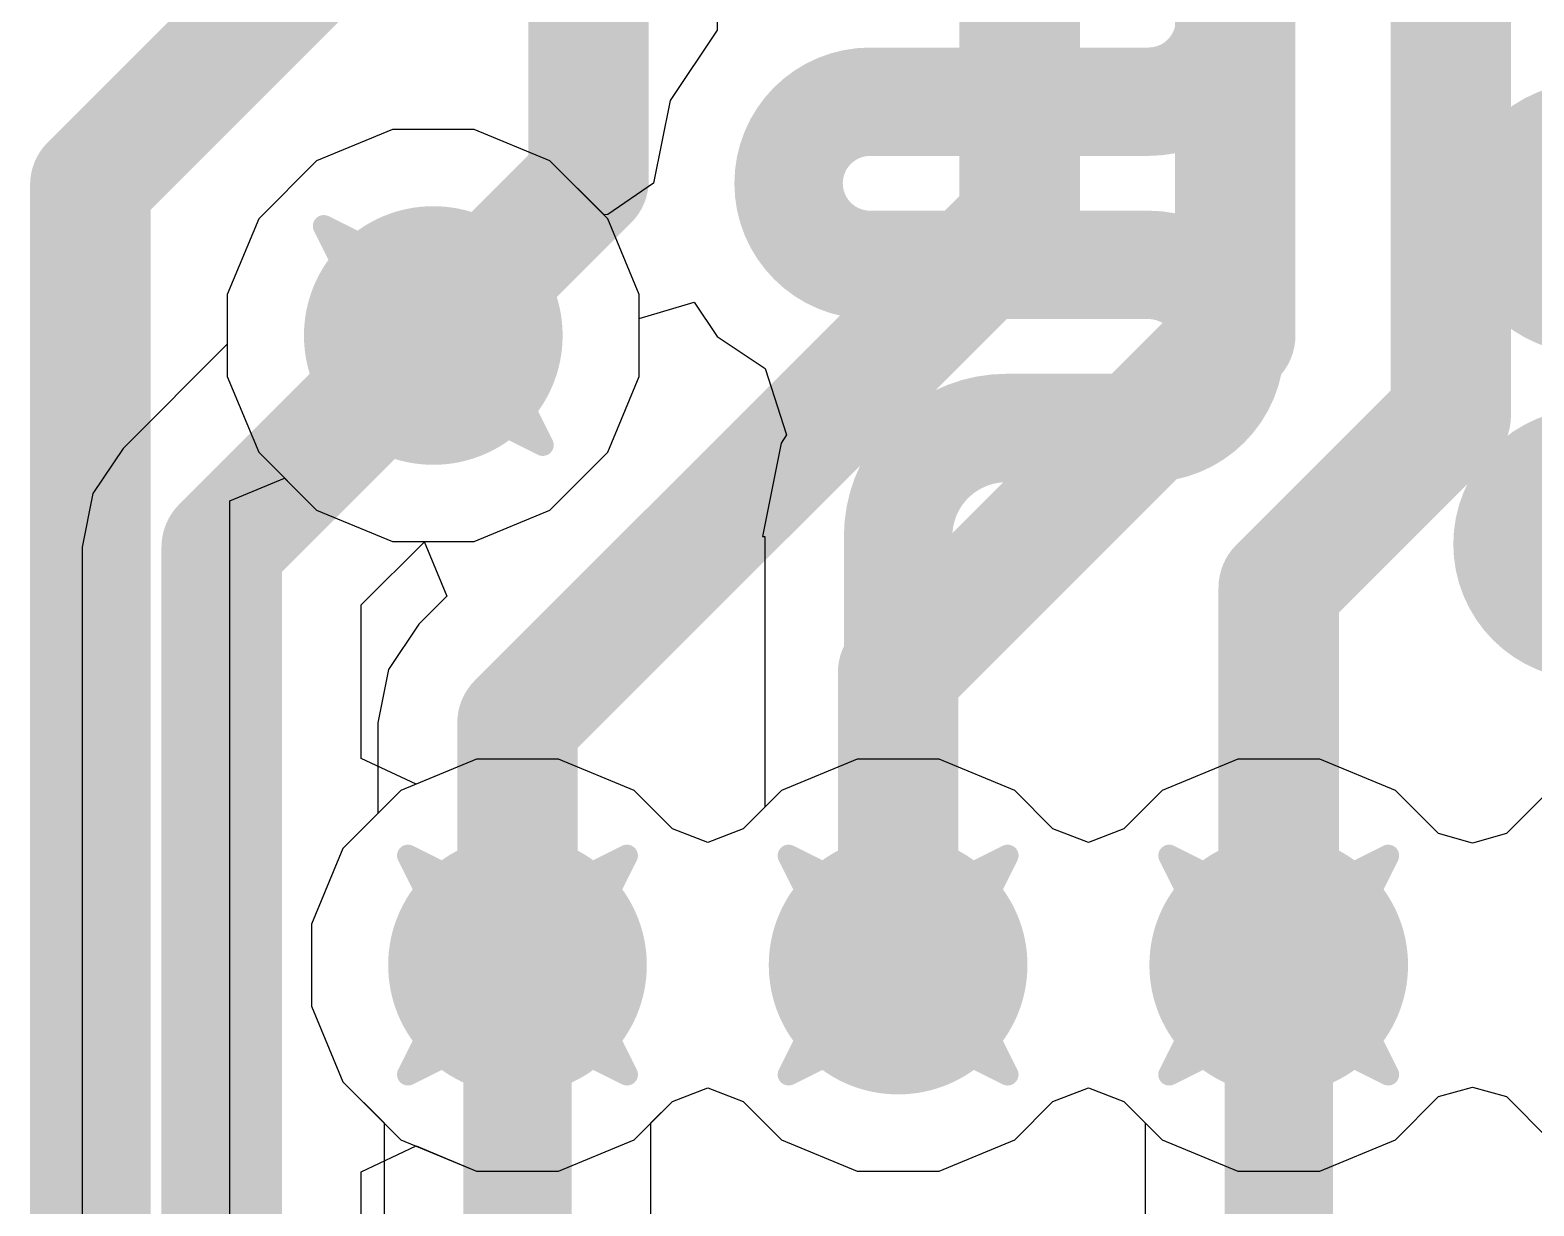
# Model space of a CAD drawing. Header units: inches. Extents: x -3 to 488, y -11 to 93.
# Drawn here: x 74.432 to 77.92, y 28.946 to 31.674 of the extents above; entities that cross this region are included whole.
import ezdxf

# ---------------------------------------------------------------- set-up
doc = ezdxf.new("R2010")
doc.units = ezdxf.units.IN
for name, color, linetype in [('Bottom Layer', 5, 'Continuous'), ('Drill Drawing', 1, 'Continuous'), ('Layer 1', 16, 'Continuous'), ('Layer 2', 76, 'Continuous'), ('Top Layer', 1, 'Continuous'), ('Via Holes', 16, 'Continuous')]:
    doc.layers.add(name, color=color, linetype=linetype)

msp = doc.modelspace()

# ---------------------------------------------------------------- hatches: boundary and pattern name
at = {"layer": 'Bottom Layer'}
h = msp.add_hatch(color=5, dxfattribs=at)
edge = h.paths.add_edge_path()
edge.add_arc((75.3674, 30.9653), 0.3, 0, 360)
h = msp.add_hatch(color=5, dxfattribs=at)
edge = h.paths.add_edge_path()
edge.add_arc((75.5627, 29.5045), 0.3, 0, 360)
h = msp.add_hatch(color=5, dxfattribs=at)
edge = h.paths.add_edge_path()
edge.add_arc((76.4456, 29.5045), 0.3, 0, 360)
h = msp.add_hatch(color=5, dxfattribs=at)
edge = h.paths.add_edge_path()
edge.add_arc((77.3285, 29.5045), 0.3, 0, 360)
at = {"layer": 'Layer 1'}
h = msp.add_hatch(color=16, dxfattribs=at)
edge = h.paths.add_edge_path()
edge.add_arc((75.3674, 30.9653), 0.3, 0, 360)
h = msp.add_hatch(color=16, dxfattribs=at)
edge = h.paths.add_edge_path()
edge.add_arc((75.5627, 29.5045), 0.3, 0, 360)
h = msp.add_hatch(color=16, dxfattribs=at)
edge = h.paths.add_edge_path()
edge.add_arc((76.4456, 29.5045), 0.3, 0, 360)
h = msp.add_hatch(color=16, dxfattribs=at)
edge = h.paths.add_edge_path()
edge.add_arc((77.3285, 29.5045), 0.3, 0, 360)
at = {"layer": 'Layer 2'}
h = msp.add_hatch(color=76, dxfattribs=at)
edge = h.paths.add_edge_path()
edge.add_arc((75.3674, 30.9653), 0.3, 0, 360)
h = msp.add_hatch(color=76, dxfattribs=at)
edge = h.paths.add_edge_path()
edge.add_arc((75.5627, 29.5045), 0.3, 0, 360)
h = msp.add_hatch(color=76, dxfattribs=at)
edge = h.paths.add_edge_path()
edge.add_arc((76.4456, 29.5045), 0.3, 0, 360)
h = msp.add_hatch(color=76, dxfattribs=at)
edge = h.paths.add_edge_path()
edge.add_arc((77.3285, 29.5045), 0.3, 0, 360)
at = {"layer": 'Top Layer'}
h = msp.add_hatch(color=1, dxfattribs=at)
edge = h.paths.add_edge_path()
edge.add_arc((75.3674, 30.9653), 0.3, 0, 360)
h = msp.add_hatch(color=1, dxfattribs=at)
edge = h.paths.add_edge_path()
edge.add_arc((75.5627, 29.5045), 0.3, 0, 360)
h = msp.add_hatch(color=1, dxfattribs=at)
edge = h.paths.add_edge_path()
edge.add_arc((76.4456, 29.5045), 0.3, 0, 360)
h = msp.add_hatch(color=1, dxfattribs=at)
edge = h.paths.add_edge_path()
edge.add_arc((77.3285, 29.5045), 0.3, 0, 360)
at = {"layer": 'Via Holes'}
h = msp.add_hatch(color=7, dxfattribs=at)
edge = h.paths.add_edge_path()
edge.add_arc((75.3674, 30.9653), 0.15, 0, 360)
h = msp.add_hatch(color=7, dxfattribs=at)
edge = h.paths.add_edge_path()
edge.add_arc((75.5627, 29.5045), 0.15, 0, 360)
h = msp.add_hatch(color=7, dxfattribs=at)
edge = h.paths.add_edge_path()
edge.add_arc((76.4456, 29.5045), 0.15, 0, 360)
h = msp.add_hatch(color=7, dxfattribs=at)
edge = h.paths.add_edge_path()
edge.add_arc((77.3285, 29.5045), 0.15, 0, 360)

# ---------------------------------------------------------------- linework, layer by layer
at = {"layer": 'Bottom Layer'}
for p, q in [((75.2724, 31.4431), (75.0968, 31.3704)), ((75.4625, 31.4431), (75.2724, 31.4431)), ((75.6381, 31.3704), (75.4625, 31.4431)), ((75.0968, 31.3704), (74.9624, 31.236)), ((75.7725, 31.236), (75.6381, 31.3704)), ((74.9624, 31.236), (74.8896, 31.0604)), ((75.8452, 31.0604), (75.7725, 31.236)), ((74.8896, 31.0604), (74.8896, 30.9453)), ((75.8452, 30.8703), (75.8452, 31.0604)), ((74.8896, 30.9453), (74.6477, 30.7034)), ((75.7725, 30.6947), (75.8452, 30.8703)), ((74.6477, 30.7034), (74.5775, 30.5984)), ((75.6381, 30.5603), (75.7725, 30.6947)), ((74.5775, 30.5984), (74.5529, 30.4745)), ((75.4625, 30.4875), (75.6381, 30.5603)), ((74.5529, 30.4745), (74.5529, 28.7514)), ((75.2003, 30.3404), (75.3474, 30.4875)), ((75.3474, 30.4875), (75.4625, 30.4875)), ((75.2003, 29.9838), (75.2003, 30.3404)), ((75.3273, 29.9241), (75.2003, 29.9838)), ((75.4676, 29.9823), (75.3273, 29.9241)), ((75.6577, 29.9823), (75.4676, 29.9823)), ((75.8333, 29.9095), (75.6577, 29.9823)), ((76.3505, 29.9823), (76.1749, 29.9095)), ((76.5406, 29.9823), (76.3505, 29.9823)), ((76.7162, 29.9095), (76.5406, 29.9823)), ((77.2335, 29.9823), (77.0579, 29.9095)), ((77.4236, 29.9823), (77.2335, 29.9823)), ((77.5992, 29.9095), (77.4236, 29.9823)), ((75.922, 29.8208), (75.8333, 29.9095)), ((76.1749, 29.9095), (76.0862, 29.8208)), ((76.8049, 29.8208), (76.7162, 29.9095)), ((77.0579, 29.9095), (76.9692, 29.8208)), ((77.6991, 29.8095), (77.5992, 29.9095)), ((77.9568, 29.9095), (77.8568, 29.8095)), ((76.0041, 29.7892), (75.922, 29.8208)), ((76.0862, 29.8208), (76.0041, 29.7892)), ((76.887, 29.7892), (76.8049, 29.8208)), ((76.9692, 29.8208), (76.887, 29.7892)), ((77.778, 29.7875), (77.6991, 29.8095)), ((77.8568, 29.8095), (77.778, 29.7875)), ((75.922, 29.1881), (76.0041, 29.2198)), ((76.0041, 29.2198), (76.0862, 29.1881)), ((76.8049, 29.1881), (76.887, 29.2198)), ((76.887, 29.2198), (76.9692, 29.1881)), ((77.5992, 29.0994), (77.6991, 29.1994)), ((77.6991, 29.1994), (77.778, 29.2214)), ((77.778, 29.2214), (77.8568, 29.1994)), ((77.8568, 29.1994), (77.9568, 29.0994)), ((75.8333, 29.0994), (75.922, 29.1881)), ((76.0862, 29.1881), (76.1749, 29.0994)), ((76.7162, 29.0994), (76.8049, 29.1881)), ((76.9692, 29.1881), (77.0579, 29.0994)), ((75.6577, 29.0267), (75.8333, 29.0994)), ((76.1749, 29.0994), (76.3505, 29.0267)), ((76.5406, 29.0267), (76.7162, 29.0994)), ((77.0579, 29.0994), (77.2335, 29.0267)), ((77.4236, 29.0267), (77.5992, 29.0994)), ((75.2003, 29.0252), (75.3273, 29.0848)), ((75.3273, 29.0848), (75.4676, 29.0267)), ((75.2003, 28.2597), (75.2003, 29.0252)), ((75.4676, 29.0267), (75.6577, 29.0267)), ((76.3505, 29.0267), (76.5406, 29.0267)), ((77.2335, 29.0267), (77.4236, 29.0267))]:
    msp.add_line(p, q, dxfattribs=at)
for points in [[(74.8766, 30.4745, 0.2794, 0.2794, 0), (75.3674, 30.9653, 0.2794, 0.2794, 0)], [(74.8766, 28.7514, 0.2794, 0.2794, 0), (74.8766, 30.4745, 0.2794, 0.2794, 0)]]:
    msp.add_lwpolyline(points, format="xyseb", dxfattribs=at)
for points in [[(75.2976, 30.9653, 0.1397, 0.1397, 1), (75.4373, 30.9653, 0.1397, 0.1397, 1)], [(74.8067, 30.4745, 0.1397, 0.1397, 1), (74.9464, 30.4745, 0.1397, 0.1397, 1)], [(74.8067, 30.4745, 0.1397, 0.1397, 1), (74.9464, 30.4745, 0.1397, 0.1397, 1)]]:
    msp.add_lwpolyline(points, format="xyseb", close=True, dxfattribs=at)
at = {"layer": 'Drill Drawing'}
for points in [[(75.1134, 31.2193, 0.0508, 0.0508, 0), (75.3674, 31.0923, 0.0508, 0.0508, 0)], [(75.1134, 31.2193, 0.0508, 0.0508, 0), (75.2404, 30.9653, 0.0508, 0.0508, 0)], [(75.3674, 31.0923, 0.0508, 0.0508, 0), (75.6214, 31.2193, 0.0508, 0.0508, 0)], [(75.4944, 30.9653, 0.0508, 0.0508, 0), (75.6214, 31.2193, 0.0508, 0.0508, 0)], [(75.1134, 30.7113, 0.0508, 0.0508, 0), (75.2404, 30.9653, 0.0508, 0.0508, 0)], [(75.4944, 30.9653, 0.0508, 0.0508, 0), (75.6214, 30.7113, 0.0508, 0.0508, 0)], [(75.1134, 30.7113, 0.0508, 0.0508, 0), (75.3674, 30.8383, 0.0508, 0.0508, 0)], [(75.3674, 30.8383, 0.0508, 0.0508, 0), (75.6214, 30.7113, 0.0508, 0.0508, 0)], [(75.3087, 29.7585, 0.0508, 0.0508, 0), (75.5627, 29.6315, 0.0508, 0.0508, 0)], [(75.3087, 29.7585, 0.0508, 0.0508, 0), (75.4357, 29.5045, 0.0508, 0.0508, 0)], [(75.5627, 29.6315, 0.0508, 0.0508, 0), (75.8167, 29.7585, 0.0508, 0.0508, 0)], [(75.6897, 29.5045, 0.0508, 0.0508, 0), (75.8167, 29.7585, 0.0508, 0.0508, 0)], [(76.1916, 29.7585, 0.0508, 0.0508, 0), (76.4456, 29.6315, 0.0508, 0.0508, 0)], [(76.1916, 29.7585, 0.0508, 0.0508, 0), (76.3186, 29.5045, 0.0508, 0.0508, 0)], [(76.4456, 29.6315, 0.0508, 0.0508, 0), (76.6996, 29.7585, 0.0508, 0.0508, 0)], [(76.5726, 29.5045, 0.0508, 0.0508, 0), (76.6996, 29.7585, 0.0508, 0.0508, 0)], [(77.0745, 29.7585, 0.0508, 0.0508, 0), (77.3285, 29.6315, 0.0508, 0.0508, 0)], [(77.0745, 29.7585, 0.0508, 0.0508, 0), (77.2015, 29.5045, 0.0508, 0.0508, 0)], [(77.3285, 29.6315, 0.0508, 0.0508, 0), (77.5825, 29.7585, 0.0508, 0.0508, 0)], [(77.4555, 29.5045, 0.0508, 0.0508, 0), (77.5825, 29.7585, 0.0508, 0.0508, 0)], [(75.3087, 29.2505, 0.0508, 0.0508, 0), (75.4357, 29.5045, 0.0508, 0.0508, 0)], [(75.6897, 29.5045, 0.0508, 0.0508, 0), (75.8167, 29.2505, 0.0508, 0.0508, 0)], [(76.1916, 29.2505, 0.0508, 0.0508, 0), (76.3186, 29.5045, 0.0508, 0.0508, 0)], [(76.5726, 29.5045, 0.0508, 0.0508, 0), (76.6996, 29.2505, 0.0508, 0.0508, 0)], [(77.0745, 29.2505, 0.0508, 0.0508, 0), (77.2015, 29.5045, 0.0508, 0.0508, 0)], [(77.4555, 29.5045, 0.0508, 0.0508, 0), (77.5825, 29.2505, 0.0508, 0.0508, 0)], [(75.3087, 29.2505, 0.0508, 0.0508, 0), (75.5627, 29.3775, 0.0508, 0.0508, 0)], [(75.5627, 29.3775, 0.0508, 0.0508, 0), (75.8167, 29.2505, 0.0508, 0.0508, 0)], [(76.1916, 29.2505, 0.0508, 0.0508, 0), (76.4456, 29.3775, 0.0508, 0.0508, 0)], [(76.4456, 29.3775, 0.0508, 0.0508, 0), (76.6996, 29.2505, 0.0508, 0.0508, 0)], [(77.0745, 29.2505, 0.0508, 0.0508, 0), (77.3285, 29.3775, 0.0508, 0.0508, 0)], [(77.3285, 29.3775, 0.0508, 0.0508, 0), (77.5825, 29.2505, 0.0508, 0.0508, 0)]]:
    msp.add_lwpolyline(points, format="xyseb", dxfattribs=at)
for points in [[(75.1007, 31.2193, 0.0254, 0.0254, 1), (75.1261, 31.2193, 0.0254, 0.0254, 1)], [(75.1007, 31.2193, 0.0254, 0.0254, 1), (75.1261, 31.2193, 0.0254, 0.0254, 1)], [(75.6087, 31.2193, 0.0254, 0.0254, 1), (75.6341, 31.2193, 0.0254, 0.0254, 1)], [(75.6087, 31.2193, 0.0254, 0.0254, 1), (75.6341, 31.2193, 0.0254, 0.0254, 1)], [(75.3547, 31.0923, 0.0254, 0.0254, 1), (75.3801, 31.0923, 0.0254, 0.0254, 1)], [(75.3547, 31.0923, 0.0254, 0.0254, 1), (75.3801, 31.0923, 0.0254, 0.0254, 1)], [(75.2277, 30.9653, 0.0254, 0.0254, 1), (75.2531, 30.9653, 0.0254, 0.0254, 1)], [(75.2277, 30.9653, 0.0254, 0.0254, 1), (75.2531, 30.9653, 0.0254, 0.0254, 1)], [(75.4817, 30.9653, 0.0254, 0.0254, 1), (75.5071, 30.9653, 0.0254, 0.0254, 1)], [(75.4817, 30.9653, 0.0254, 0.0254, 1), (75.5071, 30.9653, 0.0254, 0.0254, 1)], [(75.3547, 30.8383, 0.0254, 0.0254, 1), (75.3801, 30.8383, 0.0254, 0.0254, 1)], [(75.3547, 30.8383, 0.0254, 0.0254, 1), (75.3801, 30.8383, 0.0254, 0.0254, 1)], [(75.1007, 30.7113, 0.0254, 0.0254, 1), (75.1261, 30.7113, 0.0254, 0.0254, 1)], [(75.1007, 30.7113, 0.0254, 0.0254, 1), (75.1261, 30.7113, 0.0254, 0.0254, 1)], [(75.6087, 30.7113, 0.0254, 0.0254, 1), (75.6341, 30.7113, 0.0254, 0.0254, 1)], [(75.6087, 30.7113, 0.0254, 0.0254, 1), (75.6341, 30.7113, 0.0254, 0.0254, 1)], [(75.296, 29.7585, 0.0254, 0.0254, 1), (75.3214, 29.7585, 0.0254, 0.0254, 1)], [(75.296, 29.7585, 0.0254, 0.0254, 1), (75.3214, 29.7585, 0.0254, 0.0254, 1)], [(75.804, 29.7585, 0.0254, 0.0254, 1), (75.8294, 29.7585, 0.0254, 0.0254, 1)], [(75.804, 29.7585, 0.0254, 0.0254, 1), (75.8294, 29.7585, 0.0254, 0.0254, 1)], [(76.1789, 29.7585, 0.0254, 0.0254, 1), (76.2043, 29.7585, 0.0254, 0.0254, 1)], [(76.1789, 29.7585, 0.0254, 0.0254, 1), (76.2043, 29.7585, 0.0254, 0.0254, 1)], [(76.6869, 29.7585, 0.0254, 0.0254, 1), (76.7123, 29.7585, 0.0254, 0.0254, 1)], [(76.6869, 29.7585, 0.0254, 0.0254, 1), (76.7123, 29.7585, 0.0254, 0.0254, 1)], [(77.0618, 29.7585, 0.0254, 0.0254, 1), (77.0872, 29.7585, 0.0254, 0.0254, 1)], [(77.0618, 29.7585, 0.0254, 0.0254, 1), (77.0872, 29.7585, 0.0254, 0.0254, 1)], [(77.5698, 29.7585, 0.0254, 0.0254, 1), (77.5952, 29.7585, 0.0254, 0.0254, 1)], [(77.5698, 29.7585, 0.0254, 0.0254, 1), (77.5952, 29.7585, 0.0254, 0.0254, 1)], [(75.55, 29.6315, 0.0254, 0.0254, 1), (75.5754, 29.6315, 0.0254, 0.0254, 1)], [(75.55, 29.6315, 0.0254, 0.0254, 1), (75.5754, 29.6315, 0.0254, 0.0254, 1)], [(76.4329, 29.6315, 0.0254, 0.0254, 1), (76.4583, 29.6315, 0.0254, 0.0254, 1)], [(76.4329, 29.6315, 0.0254, 0.0254, 1), (76.4583, 29.6315, 0.0254, 0.0254, 1)], [(77.3158, 29.6315, 0.0254, 0.0254, 1), (77.3412, 29.6315, 0.0254, 0.0254, 1)], [(77.3158, 29.6315, 0.0254, 0.0254, 1), (77.3412, 29.6315, 0.0254, 0.0254, 1)], [(75.423, 29.5045, 0.0254, 0.0254, 1), (75.4484, 29.5045, 0.0254, 0.0254, 1)], [(75.423, 29.5045, 0.0254, 0.0254, 1), (75.4484, 29.5045, 0.0254, 0.0254, 1)], [(75.677, 29.5045, 0.0254, 0.0254, 1), (75.7024, 29.5045, 0.0254, 0.0254, 1)], [(75.677, 29.5045, 0.0254, 0.0254, 1), (75.7024, 29.5045, 0.0254, 0.0254, 1)], [(76.3059, 29.5045, 0.0254, 0.0254, 1), (76.3313, 29.5045, 0.0254, 0.0254, 1)], [(76.3059, 29.5045, 0.0254, 0.0254, 1), (76.3313, 29.5045, 0.0254, 0.0254, 1)], [(76.5599, 29.5045, 0.0254, 0.0254, 1), (76.5853, 29.5045, 0.0254, 0.0254, 1)], [(76.5599, 29.5045, 0.0254, 0.0254, 1), (76.5853, 29.5045, 0.0254, 0.0254, 1)], [(77.1888, 29.5045, 0.0254, 0.0254, 1), (77.2142, 29.5045, 0.0254, 0.0254, 1)], [(77.1888, 29.5045, 0.0254, 0.0254, 1), (77.2142, 29.5045, 0.0254, 0.0254, 1)], [(77.4428, 29.5045, 0.0254, 0.0254, 1), (77.4682, 29.5045, 0.0254, 0.0254, 1)], [(77.4428, 29.5045, 0.0254, 0.0254, 1), (77.4682, 29.5045, 0.0254, 0.0254, 1)], [(75.55, 29.3775, 0.0254, 0.0254, 1), (75.5754, 29.3775, 0.0254, 0.0254, 1)], [(75.55, 29.3775, 0.0254, 0.0254, 1), (75.5754, 29.3775, 0.0254, 0.0254, 1)], [(76.4329, 29.3775, 0.0254, 0.0254, 1), (76.4583, 29.3775, 0.0254, 0.0254, 1)], [(76.4329, 29.3775, 0.0254, 0.0254, 1), (76.4583, 29.3775, 0.0254, 0.0254, 1)], [(77.3158, 29.3775, 0.0254, 0.0254, 1), (77.3412, 29.3775, 0.0254, 0.0254, 1)], [(77.3158, 29.3775, 0.0254, 0.0254, 1), (77.3412, 29.3775, 0.0254, 0.0254, 1)], [(75.296, 29.2505, 0.0254, 0.0254, 1), (75.3214, 29.2505, 0.0254, 0.0254, 1)], [(75.296, 29.2505, 0.0254, 0.0254, 1), (75.3214, 29.2505, 0.0254, 0.0254, 1)], [(75.804, 29.2505, 0.0254, 0.0254, 1), (75.8294, 29.2505, 0.0254, 0.0254, 1)], [(75.804, 29.2505, 0.0254, 0.0254, 1), (75.8294, 29.2505, 0.0254, 0.0254, 1)], [(76.1789, 29.2505, 0.0254, 0.0254, 1), (76.2043, 29.2505, 0.0254, 0.0254, 1)], [(76.1789, 29.2505, 0.0254, 0.0254, 1), (76.2043, 29.2505, 0.0254, 0.0254, 1)], [(76.6869, 29.2505, 0.0254, 0.0254, 1), (76.7123, 29.2505, 0.0254, 0.0254, 1)], [(76.6869, 29.2505, 0.0254, 0.0254, 1), (76.7123, 29.2505, 0.0254, 0.0254, 1)], [(77.0618, 29.2505, 0.0254, 0.0254, 1), (77.0872, 29.2505, 0.0254, 0.0254, 1)], [(77.0618, 29.2505, 0.0254, 0.0254, 1), (77.0872, 29.2505, 0.0254, 0.0254, 1)], [(77.5698, 29.2505, 0.0254, 0.0254, 1), (77.5952, 29.2505, 0.0254, 0.0254, 1)], [(77.5698, 29.2505, 0.0254, 0.0254, 1), (77.5952, 29.2505, 0.0254, 0.0254, 1)]]:
    msp.add_lwpolyline(points, format="xyseb", close=True, dxfattribs=at)
at = {"layer": 'Layer 1'}
for p, q in [((76.0256, 31.7201), (76.0256, 31.6737)), ((76.0256, 31.6737), (75.9166, 31.5107)), ((75.9166, 31.5107), (75.8784, 31.3184)), ((75.2724, 31.4431), (75.0968, 31.3704)), ((75.4625, 31.4431), (75.2724, 31.4431)), ((75.6381, 31.3704), (75.4625, 31.4431)), ((75.0968, 31.3704), (74.9624, 31.236)), ((75.7635, 31.2449), (75.6381, 31.3704)), ((75.8784, 31.3184), (75.7726, 31.2458)), ((74.9624, 31.236), (74.8896, 31.0604)), ((75.7726, 31.2458), (75.7635, 31.2449)), ((74.8896, 31.0604), (74.8896, 30.8703)), ((75.8452, 31.0045), (75.9722, 31.043)), ((75.9722, 31.043), (76.0256, 30.9632)), ((75.8452, 30.8703), (75.8452, 31.0045)), ((76.0256, 30.9632), (76.137, 30.8887)), ((76.137, 30.8887), (76.187, 30.7349)), ((74.8896, 30.8703), (74.9624, 30.6947)), ((75.7725, 30.6947), (75.8452, 30.8703)), ((76.187, 30.7349), (76.1743, 30.7158)), ((76.1743, 30.7158), (76.1312, 30.4993)), ((74.9624, 30.6947), (75.0968, 30.5603)), ((75.6381, 30.5603), (75.7725, 30.6947)), ((75.0968, 30.5603), (75.2724, 30.4875)), ((75.4625, 30.4875), (75.6381, 30.5603)), ((76.1312, 30.4993), (76.1361, 30.4993)), ((76.1361, 30.4993), (76.1361, 29.8707)), ((75.2724, 30.4875), (75.4625, 30.4875)), ((75.4676, 29.9823), (75.292, 29.9095)), ((75.6577, 29.9823), (75.4676, 29.9823)), ((75.8333, 29.9095), (75.6577, 29.9823)), ((75.292, 29.9095), (75.1576, 29.7751)), ((75.922, 29.8208), (75.8333, 29.9095)), ((76.1361, 29.8707), (76.0862, 29.8208)), ((76.0041, 29.7892), (75.922, 29.8208)), ((76.0862, 29.8208), (76.0041, 29.7892)), ((75.1576, 29.7751), (75.0849, 29.5995)), ((75.0849, 29.5995), (75.0849, 29.4094)), ((75.0849, 29.4094), (75.1576, 29.2338)), ((75.1576, 29.2338), (75.292, 29.0994)), ((75.922, 29.1881), (76.0041, 29.2198)), ((76.0041, 29.2198), (76.0862, 29.1881)), ((76.8049, 29.1881), (76.887, 29.2198)), ((76.887, 29.2198), (76.9692, 29.1881)), ((75.8333, 29.0994), (75.922, 29.1881)), ((76.0862, 29.1881), (76.1749, 29.0994)), ((76.7162, 29.0994), (76.8049, 29.1881)), ((76.9692, 29.1881), (77.019, 29.1382)), ((77.019, 29.1382), (77.019, 28.8252)), ((75.292, 29.0994), (75.4676, 29.0267)), ((75.6577, 29.0267), (75.8333, 29.0994)), ((76.1749, 29.0994), (76.3505, 29.0267)), ((76.5406, 29.0267), (76.7162, 29.0994)), ((75.4676, 29.0267), (75.6577, 29.0267)), ((76.3505, 29.0267), (76.5406, 29.0267))]:
    msp.add_line(p, q, dxfattribs=at)
for points in [[(77.0262, 31.8861, 0.2515, 0.2515, -1), (77.0262, 31.5077, 0.2515, 0.2515, 0)], [(76.3808, 31.1292, 0.2515, 0.2515, -1), (76.3808, 31.5077, 0.2515, 0.2515, 0)], [(76.3808, 31.5077, 0.2515, 0.2515, 0), (77.0262, 31.5077, 0.2515, 0.2515, 0)], [(78.0484, 31.049, 0.2515, 0.2515, -1), (78.0484, 31.4275, 0.2515, 0.2515, 0)], [(76.3808, 31.1292, 0.2515, 0.2515, 0), (77.0262, 31.1292, 0.2515, 0.2515, 0)], [(77.0262, 31.1292, 0.2515, 0.2515, -1), (77.0262, 30.7507, 0.2515, 0.2515, 0)], [(76.4456, 30.4993, 0.2515, 0.2515, -0.414214), (76.697, 30.7507, 0.2515, 0.2515, 0)], [(76.697, 30.7507, 0.2515, 0.2515, 0), (77.0262, 30.7507, 0.2515, 0.2515, 0)], [(78.0484, 30.2921, 0.2515, 0.2515, -1), (78.0484, 30.6705, 0.2515, 0.2515, 0)], [(76.4456, 29.9951, 0.2515, 0.2515, 0), (76.4456, 30.4993, 0.2515, 0.2515, 0)], [(76.4456, 29.5045, 0.2515, 0.2515, 0), (76.4456, 29.9951, 0.2515, 0.2515, 0)], [(77.3285, 29.2299, 0.2515, 0.2515, 0), (77.3285, 29.5045, 0.2515, 0.2515, 0)], [(77.3285, 28.7672, 0.2515, 0.2515, 0), (77.3285, 29.2299, 0.2515, 0.2515, 0)]]:
    msp.add_lwpolyline(points, format="xyseb", dxfattribs=at)
for points in [[(76.3179, 31.5077, 0.1257, 0.1257, 1), (76.4437, 31.5077, 0.1257, 0.1257, 1)], [(76.3179, 31.5077, 0.1257, 0.1257, 1), (76.4437, 31.5077, 0.1257, 0.1257, 1)], [(76.9633, 31.5077, 0.1257, 0.1257, 1), (77.089, 31.5077, 0.1257, 0.1257, 1)], [(76.9633, 31.5077, 0.1257, 0.1257, 1), (77.089, 31.5077, 0.1257, 0.1257, 1)], [(76.3179, 31.1292, 0.1257, 0.1257, 1), (76.4437, 31.1292, 0.1257, 0.1257, 1)], [(76.3179, 31.1292, 0.1257, 0.1257, 1), (76.4437, 31.1292, 0.1257, 0.1257, 1)], [(76.9633, 31.1292, 0.1257, 0.1257, 1), (77.089, 31.1292, 0.1257, 0.1257, 1)], [(76.9633, 31.1292, 0.1257, 0.1257, 1), (77.089, 31.1292, 0.1257, 0.1257, 1)], [(76.6342, 30.7507, 0.1257, 0.1257, 1), (76.7599, 30.7507, 0.1257, 0.1257, 1)], [(76.6342, 30.7507, 0.1257, 0.1257, 1), (76.7599, 30.7507, 0.1257, 0.1257, 1)], [(76.9633, 30.7507, 0.1257, 0.1257, 1), (77.089, 30.7507, 0.1257, 0.1257, 1)], [(76.9633, 30.7507, 0.1257, 0.1257, 1), (77.089, 30.7507, 0.1257, 0.1257, 1)], [(76.3827, 30.4993, 0.1257, 0.1257, 1), (76.5084, 30.4993, 0.1257, 0.1257, 1)], [(76.3827, 30.4993, 0.1257, 0.1257, 1), (76.5084, 30.4993, 0.1257, 0.1257, 1)], [(76.3827, 29.9951, 0.1257, 0.1257, 1), (76.5084, 29.9951, 0.1257, 0.1257, 1)], [(76.3827, 29.9951, 0.1257, 0.1257, 1), (76.5084, 29.9951, 0.1257, 0.1257, 1)], [(76.3827, 29.5045, 0.1257, 0.1257, 1), (76.5084, 29.5045, 0.1257, 0.1257, 1)], [(77.2656, 29.5045, 0.1257, 0.1257, 1), (77.3914, 29.5045, 0.1257, 0.1257, 1)], [(77.2656, 29.2299, 0.1257, 0.1257, 1), (77.3914, 29.2299, 0.1257, 0.1257, 1)], [(77.2656, 29.2299, 0.1257, 0.1257, 1), (77.3914, 29.2299, 0.1257, 0.1257, 1)]]:
    msp.add_lwpolyline(points, format="xyseb", close=True, dxfattribs=at)
at = {"layer": 'Layer 2'}
for p, q in [((75.2724, 31.4431), (75.0968, 31.3704)), ((75.4625, 31.4431), (75.2724, 31.4431)), ((75.6381, 31.3704), (75.4625, 31.4431)), ((75.0968, 31.3704), (74.9624, 31.236)), ((75.7725, 31.236), (75.6381, 31.3704)), ((74.9624, 31.236), (74.8896, 31.0604)), ((75.8452, 31.0604), (75.7725, 31.236)), ((74.8896, 31.0604), (74.8896, 30.8703)), ((75.8452, 30.8703), (75.8452, 31.0604)), ((74.8896, 30.8703), (74.9624, 30.6947)), ((75.7725, 30.6947), (75.8452, 30.8703)), ((74.9624, 30.6947), (75.0968, 30.5603)), ((75.6381, 30.5603), (75.7725, 30.6947)), ((75.0968, 30.5603), (75.2724, 30.4875)), ((75.4625, 30.4875), (75.6381, 30.5603)), ((75.2724, 30.4875), (75.4625, 30.4875)), ((75.4676, 29.9823), (75.292, 29.9095)), ((75.6577, 29.9823), (75.4676, 29.9823)), ((75.8333, 29.9095), (75.6577, 29.9823)), ((76.3505, 29.9823), (76.1749, 29.9095)), ((76.5406, 29.9823), (76.3505, 29.9823)), ((76.7162, 29.9095), (76.5406, 29.9823)), ((77.2335, 29.9823), (77.0579, 29.9095)), ((77.4236, 29.9823), (77.2335, 29.9823)), ((77.5992, 29.9095), (77.4236, 29.9823)), ((75.292, 29.9095), (75.1576, 29.7751)), ((75.922, 29.8208), (75.8333, 29.9095)), ((76.1749, 29.9095), (76.0862, 29.8208)), ((76.8049, 29.8208), (76.7162, 29.9095)), ((77.0579, 29.9095), (76.9692, 29.8208)), ((77.6991, 29.8095), (77.5992, 29.9095)), ((77.9568, 29.9095), (77.8568, 29.8095)), ((76.0041, 29.7892), (75.922, 29.8208)), ((76.0862, 29.8208), (76.0041, 29.7892)), ((76.887, 29.7892), (76.8049, 29.8208)), ((76.9692, 29.8208), (76.887, 29.7892)), ((77.778, 29.7875), (77.6991, 29.8095)), ((77.8568, 29.8095), (77.778, 29.7875)), ((75.1576, 29.7751), (75.0849, 29.5995)), ((75.0849, 29.5995), (75.0849, 29.4094)), ((75.0849, 29.4094), (75.1576, 29.2338)), ((75.1576, 29.2338), (75.2532, 29.1382)), ((75.922, 29.1881), (76.0041, 29.2198)), ((76.0041, 29.2198), (76.0862, 29.1881)), ((76.8049, 29.1881), (76.887, 29.2198)), ((76.887, 29.2198), (76.9692, 29.1881)), ((77.5992, 29.0994), (77.6991, 29.1994)), ((77.6991, 29.1994), (77.778, 29.2214)), ((77.778, 29.2214), (77.8568, 29.1994)), ((77.8568, 29.1994), (77.9568, 29.0994)), ((75.8721, 29.1382), (75.922, 29.1881)), ((76.0862, 29.1881), (76.1749, 29.0994)), ((76.7162, 29.0994), (76.8049, 29.1881)), ((76.9692, 29.1881), (77.0579, 29.0994)), ((75.2532, 29.1382), (75.2532, 27.5128)), ((75.8721, 26.2332), (75.8721, 29.1382)), ((76.1749, 29.0994), (76.3505, 29.0267)), ((76.5406, 29.0267), (76.7162, 29.0994)), ((77.0579, 29.0994), (77.2335, 29.0267)), ((77.4236, 29.0267), (77.5992, 29.0994)), ((76.3505, 29.0267), (76.5406, 29.0267)), ((77.2335, 29.0267), (77.4236, 29.0267))]:
    msp.add_line(p, q, dxfattribs=at)
msp.add_lwpolyline([(75.5627, 26.105, 0.2515, 0.2515, 0), (75.5627, 29.5045, 0.2515, 0.2515, 0)], format="xyseb", dxfattribs=at)
msp.add_lwpolyline([(75.4998, 29.5045, 0.1257, 0.1257, 1), (75.6255, 29.5045, 0.1257, 0.1257, 1)], format="xyseb", close=True, dxfattribs=at)
at = {"layer": 'Top Layer'}
for p, q in [((74.8955, 30.5819), (75.0225, 30.6345)), ((75.0225, 30.6345), (75.0968, 30.5603)), ((74.8955, 27.4977), (74.8955, 30.5819)), ((75.0968, 30.5603), (75.2724, 30.4875)), ((75.2724, 30.4875), (75.3465, 30.4875)), ((75.3465, 30.4875), (75.3991, 30.3605)), ((75.3991, 30.3605), (75.3338, 30.2952)), ((75.3338, 30.2952), (75.2636, 30.1901)), ((75.2636, 30.1901), (75.2389, 30.0663)), ((75.2389, 30.0663), (75.2389, 29.8565)), ((75.2389, 29.8565), (75.1576, 29.7751)), ((75.1576, 29.7751), (75.0849, 29.5995)), ((75.0849, 29.5995), (75.0849, 29.4094)), ((75.0849, 29.4094), (75.1576, 29.2338)), ((75.1576, 29.2338), (75.292, 29.0994)), ((75.922, 29.1881), (76.0041, 29.2198)), ((76.0041, 29.2198), (76.0862, 29.1881)), ((76.8049, 29.1881), (76.887, 29.2198)), ((76.887, 29.2198), (76.9692, 29.1881)), ((77.5992, 29.0994), (77.6991, 29.1994)), ((77.6991, 29.1994), (77.778, 29.2214)), ((77.778, 29.2214), (77.8568, 29.1994)), ((77.8568, 29.1994), (77.9568, 29.0994)), ((75.8333, 29.0994), (75.922, 29.1881)), ((76.0862, 29.1881), (76.1749, 29.0994)), ((76.7162, 29.0994), (76.8049, 29.1881)), ((76.9692, 29.1881), (77.0579, 29.0994)), ((75.292, 29.0994), (75.4676, 29.0267)), ((75.6577, 29.0267), (75.8333, 29.0994)), ((76.1749, 29.0994), (76.3505, 29.0267)), ((76.5406, 29.0267), (76.7162, 29.0994)), ((77.0579, 29.0994), (77.2335, 29.0267)), ((77.4236, 29.0267), (77.5992, 29.0994)), ((75.4676, 29.0267), (75.6577, 29.0267)), ((76.3505, 29.0267), (76.5406, 29.0267)), ((77.2335, 29.0267), (77.4236, 29.0267))]:
    msp.add_line(p, q, dxfattribs=at)
for points in [[(75.7275, 31.3255, 0.2794, 0.2794, 0), (75.7275, 34.2257, 0.2794, 0.2794, 0)], [(76.7275, 31.2311, 0.2794, 0.2794, 0), (76.7275, 33.1376, 0.2794, 0.2794, 0)], [(77.2277, 30.9653, 0.2794, 0.2794, 0), (77.2277, 33.1376, 0.2794, 0.2794, 0)], [(77.7275, 30.7795, 0.2794, 0.2794, 0), (77.7275, 33.1376, 0.2794, 0.2794, 0)], [(74.5718, 31.3147, 0.2794, 0.2794, 0), (75.2274, 31.9703, 0.2794, 0.2794, 0)], [(74.5718, 27.3636, 0.2794, 0.2794, 0), (74.5718, 31.3147, 0.2794, 0.2794, 0)], [(75.3674, 30.9653, 0.2794, 0.2794, 0), (75.7275, 31.3255, 0.2794, 0.2794, 0)], [(75.5627, 30.0663, 0.2794, 0.2794, 0), (76.7275, 31.2311, 0.2794, 0.2794, 0)], [(76.4456, 30.1833, 0.2794, 0.2794, 0), (77.2277, 30.9653, 0.2794, 0.2794, 0)], [(77.3285, 30.3805, 0.2794, 0.2794, 0), (77.7275, 30.7795, 0.2794, 0.2794, 0)], [(77.3285, 29.5045, 0.2794, 0.2794, 0), (77.3285, 30.3805, 0.2794, 0.2794, 0)], [(76.4456, 29.5045, 0.2794, 0.2794, 0), (76.4456, 30.1833, 0.2794, 0.2794, 0)], [(75.5627, 29.5045, 0.2794, 0.2794, 0), (75.5627, 30.0663, 0.2794, 0.2794, 0)], [(77.3285, 29.3775, 0.2794, 0.2794, 0), (77.3285, 29.5045, 0.2794, 0.2794, 0)]]:
    msp.add_lwpolyline(points, format="xyseb", dxfattribs=at)
for points in [[(74.5019, 31.3147, 0.1397, 0.1397, 1), (74.6416, 31.3147, 0.1397, 0.1397, 1)], [(74.5019, 31.3147, 0.1397, 0.1397, 1), (74.6416, 31.3147, 0.1397, 0.1397, 1)], [(75.6577, 31.3255, 0.1397, 0.1397, 1), (75.7974, 31.3255, 0.1397, 0.1397, 1)], [(75.6577, 31.3255, 0.1397, 0.1397, 1), (75.7974, 31.3255, 0.1397, 0.1397, 1)], [(76.6577, 31.2311, 0.1397, 0.1397, 1), (76.7974, 31.2311, 0.1397, 0.1397, 1)], [(76.6577, 31.2311, 0.1397, 0.1397, 1), (76.7974, 31.2311, 0.1397, 0.1397, 1)], [(75.2976, 30.9653, 0.1397, 0.1397, 1), (75.4373, 30.9653, 0.1397, 0.1397, 1)], [(77.1578, 30.9653, 0.1397, 0.1397, 1), (77.2975, 30.9653, 0.1397, 0.1397, 1)], [(77.1578, 30.9653, 0.1397, 0.1397, 1), (77.2975, 30.9653, 0.1397, 0.1397, 1)], [(77.6577, 30.7795, 0.1397, 0.1397, 1), (77.7974, 30.7795, 0.1397, 0.1397, 1)], [(77.6577, 30.7795, 0.1397, 0.1397, 1), (77.7974, 30.7795, 0.1397, 0.1397, 1)], [(77.2587, 30.3805, 0.1397, 0.1397, 1), (77.3984, 30.3805, 0.1397, 0.1397, 1)], [(77.2587, 30.3805, 0.1397, 0.1397, 1), (77.3984, 30.3805, 0.1397, 0.1397, 1)], [(76.3757, 30.1833, 0.1397, 0.1397, 1), (76.5154, 30.1833, 0.1397, 0.1397, 1)], [(76.3757, 30.1833, 0.1397, 0.1397, 1), (76.5154, 30.1833, 0.1397, 0.1397, 1)], [(75.4928, 30.0663, 0.1397, 0.1397, 1), (75.6325, 30.0663, 0.1397, 0.1397, 1)], [(75.4928, 30.0663, 0.1397, 0.1397, 1), (75.6325, 30.0663, 0.1397, 0.1397, 1)], [(75.4928, 29.5045, 0.1397, 0.1397, 1), (75.6325, 29.5045, 0.1397, 0.1397, 1)], [(76.3757, 29.5045, 0.1397, 0.1397, 1), (76.5154, 29.5045, 0.1397, 0.1397, 1)], [(77.2587, 29.5045, 0.1397, 0.1397, 1), (77.3984, 29.5045, 0.1397, 0.1397, 1)], [(77.2587, 29.5045, 0.1397, 0.1397, 1), (77.3984, 29.5045, 0.1397, 0.1397, 1)], [(77.2587, 29.3775, 0.1397, 0.1397, 1), (77.3984, 29.3775, 0.1397, 0.1397, 1)]]:
    msp.add_lwpolyline(points, format="xyseb", close=True, dxfattribs=at)

doc.saveas('drawing.dxf')
